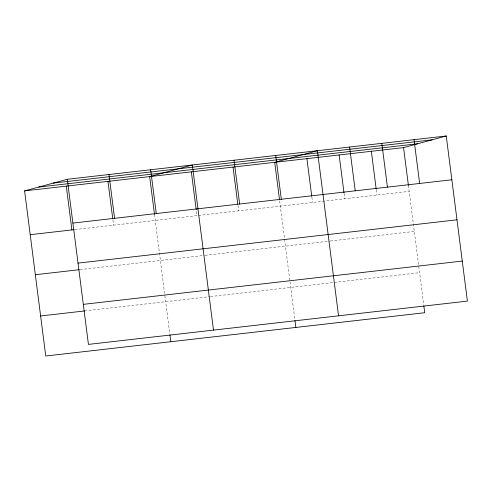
<?xml version="1.0" encoding="UTF-8"?>
<svg xmlns="http://www.w3.org/2000/svg" width="492" height="492" viewBox="0 0 492 492"><rect width="100%" height="100%" fill="white"/><g stroke="black" fill="none" stroke-linecap="round" stroke-linejoin="round"><path stroke-width="0.37" stroke-dasharray="2.46 1.84" d="M74.925 229.579L196.954 215.637L196.277 210.355M198.467 215.465L409.172 191.394M80.055 269.616L204.352 255.416M205.115 255.33L329.652 241.105M330.396 241.018L414.301 231.431M84.581 310.95L209.641 296.664M210.398 296.578L419.584 272.685M408.397 185.355L423.747 305.163M376.282 189.789L376.958 195.078M344.068 193.473L344.744 198.756M311.86 197.151L312.537 202.433M279.647 200.828L294.899 319.886M237.962 205.595L238.638 210.877M154.494 214.364L169.838 334.166M112.902 219.881L113.578 225.164"/><path stroke-width="0.74" d="M423.84 305.919L424.713 312.721L45.75 356.011L24.6 190.896L67.287 179.279L446.25 135.989L467.4 301.104L88.437 344.394L67.287 179.279M24.6 190.896L403.563 147.606L446.25 135.989M53.204 183.116L432.161 139.826M38.69 187.065L417.647 143.775M72.896 223.073L451.859 179.777M30.209 234.69L74.169 229.666M78.025 263.103L456.988 219.813M35.338 274.721L79.298 269.702M83.308 304.357L462.271 261.067M40.621 315.975L84.581 310.95M414.036 139.673L419.645 183.461M403.563 147.606L408.397 185.355M381.823 143.35L387.438 187.138M371.349 151.29L376.183 189.039M349.615 147.028L355.224 190.816M339.136 154.968L343.976 192.716M338.551 315.821L317.401 150.712L274.714 162.329L279.456 199.322M306.928 158.645L311.762 196.394M275.717 155.472L281.326 199.26M294.997 320.636L295.864 327.438M234.032 160.232L239.641 204.02M233.03 167.089L237.765 204.082M213.497 330.107L192.347 164.998L149.654 176.616L154.494 214.364M191.345 171.849L196.179 209.598M150.657 169.758L156.272 213.546M169.937 334.923L170.81 341.725M108.972 174.519L114.581 218.307M107.969 181.376L112.711 218.368M66.285 186.136L71.894 229.924"/></g></svg>
